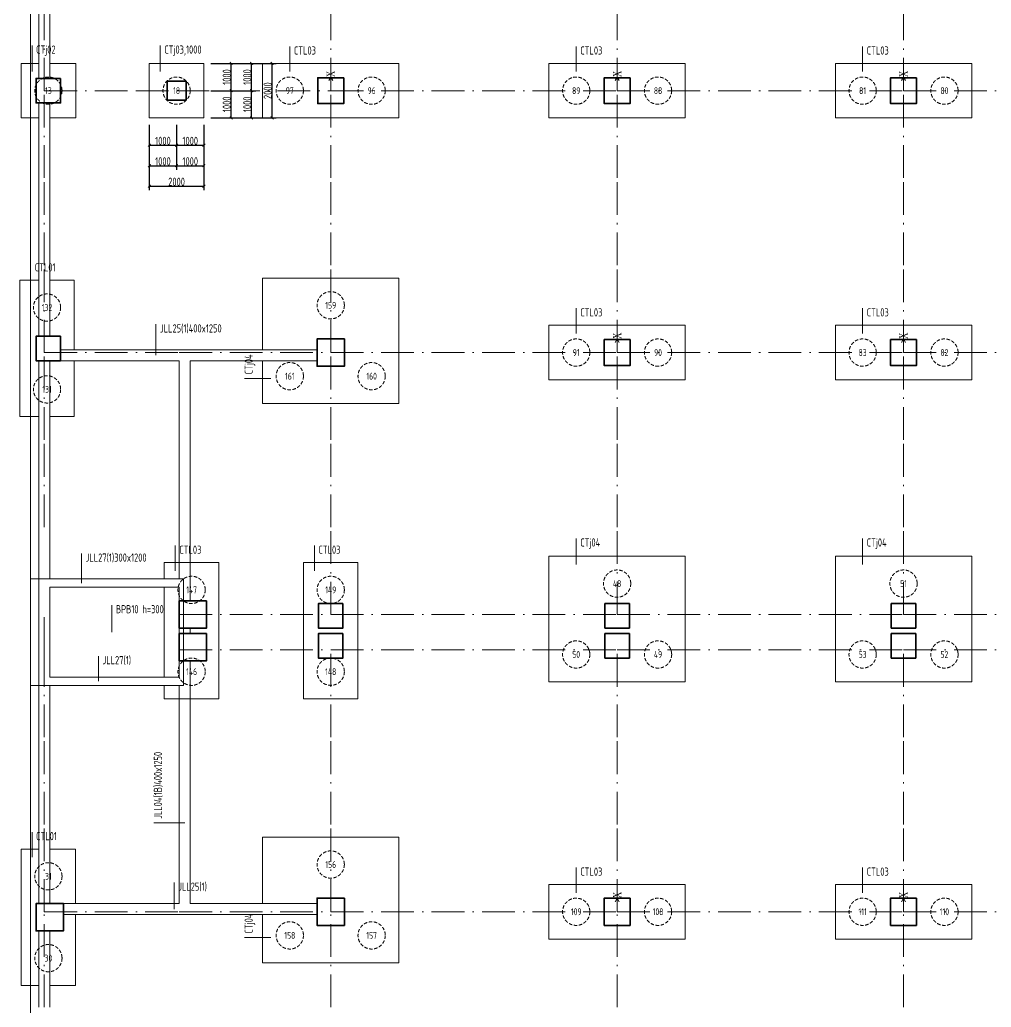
# Model space of a CAD drawing. Header units: millimetres. Extents: x -865 to 70685, y -24438 to 83753.
# Drawn here: x -515 to 35100, y 19444 to 55644 of the extents above; entities that cross this region are included whole.
import ezdxf
from ezdxf.enums import TextEntityAlignment as Align

# ---------------------------------------------------------------- set-up
doc = ezdxf.new("R2010")
doc.units = ezdxf.units.MM
doc.header["$MEASUREMENT"] = 0
doc.linetypes.add('点划线', pattern=[1850, 1200, -300, 50, -300])
doc.linetypes.add('短虚线', pattern=[187.5, 125, -62.5])
for name, color, linetype, lineweight in [('基础构件标注', 3, 'Continuous', 18), ('基础梁集中标注', 2, 'Continuous', 18), ('基础集中标注', 7, 'Continuous', 18), ('承台基础', 23, 'Continuous', 18), ('承台集中标注', 7, 'Continuous', 18), ('拉梁', 7, 'Continuous', 18), ('桩', 6, 'Continuous', 18), ('砼柱', 2, 'Continuous', 35), ('筏板基础', 7, 'Continuous', 18), ('网格', 9, '点划线', 18), ('轴线', 9, '点划线', 18)]:
    doc.layers.add(name, color=color, linetype=linetype, lineweight=lineweight)
doc.styles.add('样式 1', font='yjkeng.shx', dxfattribs={"width": 0.7, "height": 300, "bigfont": 'yjkchn.shx'})
doc.styles.add('样式 6', font='', dxfattribs={"width": 0.7, "height": 500})
doc.styles.add('盈建科标注', font='yjkeng.shx', dxfattribs={"width": 0.7, "height": 300, "bigfont": 'yjkchn.shx'})
doc.styles.get('样式 6').set_extended_font_data('Times New Roman')
doc.dimstyles.new('盈建科结构', dxfattribs={"dimscale": 100, "dimtxt": 3, "dimasz": 1, "dimexe": 1.5, "dimexo": 1.5, "dimgap": 1, "dimtad": 1, "dimdec": 0, "dimzin": 0, "dimdsep": 46, "dimtxsty": '盈建科标注', "dimblk": 'ARCHTICK', "dimcen": 0.09, "dimclrt": 7, "dimadec": 0, "dimazin": 0, "dimtfac": 1, "dimtdec": 4, "dimtix": 1, "dimtmove": 2, "dimatfit": 3, "dimfxl": 1, "dimtolj": 1, "dimtzin": 0, "dimarcsym": 0})

# ---------------------------------------------------------------- blocks, each defined once
blk = doc.blocks.new('_ArchTick')
at = {"color": 0, "const_width": 0.35}
blk.add_lwpolyline([(-0.5, -0.5), (0.5, 0.5)], dxfattribs=at)
blk = doc.blocks.new('*D54')
at = {"layer": 'Defpoints', "color": 0}
for p in [(4235, 52044), (5235, 52044), (5235, 51044)]:
    blk.add_point(p, dxfattribs=at)
at = {"layer": '基础构件标注', "color": 0, "lineweight": -2}
for p, q in [((4235, 51794), (4235, 50894)), ((5235, 51794), (5235, 50894)), ((4235, 51044), (5235, 51044))]:
    blk.add_line(p, q, dxfattribs=at)
at = {"layer": '基础构件标注', "color": 0, "lineweight": -2, "xscale": 100, "yscale": 100, "zscale": 100, "rotation": 180}
blk.add_blockref('_ArchTick', (4235, 51044), dxfattribs=at)
at = {"layer": '基础构件标注', "color": 0, "lineweight": -2, "xscale": 100, "yscale": 100, "zscale": 100}
blk.add_blockref('_ArchTick', (5235, 51044), dxfattribs=at)
at = {"layer": '基础构件标注', "color": 7, "lineweight": 18, "insert": (4735, 51204), "char_height": 300, "attachment_point": 5, "style": '盈建科标注'}
blk.add_mtext('\\A1;1000', dxfattribs=at)
blk = doc.blocks.new('*D55')
at = {"layer": 'Defpoints', "color": 0}
for p in [(5235, 52044), (6235, 52044), (6235, 51044)]:
    blk.add_point(p, dxfattribs=at)
at = {"layer": '基础构件标注', "color": 0, "lineweight": -2}
for p, q in [((5235, 51794), (5235, 50894)), ((6235, 51794), (6235, 50894)), ((5235, 51044), (6235, 51044))]:
    blk.add_line(p, q, dxfattribs=at)
at = {"layer": '基础构件标注', "color": 0, "lineweight": -2, "xscale": 100, "yscale": 100, "zscale": 100, "rotation": 180}
blk.add_blockref('_ArchTick', (5235, 51044), dxfattribs=at)
at = {"layer": '基础构件标注', "color": 0, "lineweight": -2, "xscale": 100, "yscale": 100, "zscale": 100}
blk.add_blockref('_ArchTick', (6235, 51044), dxfattribs=at)
at = {"layer": '基础构件标注', "color": 7, "lineweight": 18, "insert": (5735, 51204), "char_height": 300, "attachment_point": 5, "style": '盈建科标注'}
blk.add_mtext('\\A1;1000', dxfattribs=at)
blk = doc.blocks.new('*D56')
at = {"layer": 'Defpoints', "color": 0}
for p in [(4235, 51044), (5235, 51044), (5235, 50294)]:
    blk.add_point(p, dxfattribs=at)
at = {"layer": '基础构件标注', "color": 0, "lineweight": -2}
for p, q in [((4235, 51044), (4235, 50144)), ((5235, 51044), (5235, 50144)), ((4235, 50294), (5235, 50294))]:
    blk.add_line(p, q, dxfattribs=at)
at = {"layer": '基础构件标注', "color": 0, "lineweight": -2, "xscale": 100, "yscale": 100, "zscale": 100, "rotation": 180}
blk.add_blockref('_ArchTick', (4235, 50294), dxfattribs=at)
at = {"layer": '基础构件标注', "color": 0, "lineweight": -2, "xscale": 100, "yscale": 100, "zscale": 100}
blk.add_blockref('_ArchTick', (5235, 50294), dxfattribs=at)
at = {"layer": '基础构件标注', "color": 7, "lineweight": 18, "insert": (4735, 50454), "char_height": 300, "attachment_point": 5, "style": '盈建科标注'}
blk.add_mtext('\\A1;1000', dxfattribs=at)
blk = doc.blocks.new('*D57')
at = {"layer": 'Defpoints', "color": 0}
for p in [(5235, 51044), (6235, 51044), (6235, 50294)]:
    blk.add_point(p, dxfattribs=at)
at = {"layer": '基础构件标注', "color": 0, "lineweight": -2}
for p, q in [((5235, 51044), (5235, 50144)), ((6235, 51044), (6235, 50144)), ((5235, 50294), (6235, 50294))]:
    blk.add_line(p, q, dxfattribs=at)
at = {"layer": '基础构件标注', "color": 0, "lineweight": -2, "xscale": 100, "yscale": 100, "zscale": 100, "rotation": 180}
blk.add_blockref('_ArchTick', (5235, 50294), dxfattribs=at)
at = {"layer": '基础构件标注', "color": 0, "lineweight": -2, "xscale": 100, "yscale": 100, "zscale": 100}
blk.add_blockref('_ArchTick', (6235, 50294), dxfattribs=at)
at = {"layer": '基础构件标注', "color": 7, "lineweight": 18, "insert": (5735, 50454), "char_height": 300, "attachment_point": 5, "style": '盈建科标注'}
blk.add_mtext('\\A1;1000', dxfattribs=at)
blk = doc.blocks.new('*D58')
at = {"layer": 'Defpoints', "color": 0}
for p in [(4235, 52044), (6235, 52044), (6235, 49544)]:
    blk.add_point(p, dxfattribs=at)
at = {"layer": '基础构件标注', "color": 0, "lineweight": -2}
for p, q in [((4235, 51794), (4235, 49394)), ((6235, 51794), (6235, 49394)), ((4235, 49544), (6235, 49544))]:
    blk.add_line(p, q, dxfattribs=at)
at = {"layer": '基础构件标注', "color": 0, "lineweight": -2, "xscale": 100, "yscale": 100, "zscale": 100, "rotation": 180}
blk.add_blockref('_ArchTick', (4235, 49544), dxfattribs=at)
at = {"layer": '基础构件标注', "color": 0, "lineweight": -2, "xscale": 100, "yscale": 100, "zscale": 100}
blk.add_blockref('_ArchTick', (6235, 49544), dxfattribs=at)
at = {"layer": '基础构件标注', "color": 7, "lineweight": 18, "insert": (5235, 49704), "char_height": 300, "attachment_point": 5, "style": '盈建科标注'}
blk.add_mtext('\\A1;2000', dxfattribs=at)
blk = doc.blocks.new('*D59')
at = {"layer": 'Defpoints', "color": 0}
for p in [(6235, 53044), (7235, 53044), (6235, 52044)]:
    blk.add_point(p, dxfattribs=at)
at = {"layer": '基础构件标注', "color": 0, "lineweight": -2}
for p, q in [((6485, 53044), (7385, 53044)), ((7235, 52044), (7235, 53044)), ((6485, 52044), (7385, 52044))]:
    blk.add_line(p, q, dxfattribs=at)
at = {"layer": '基础构件标注', "color": 0, "lineweight": -2, "xscale": 100, "yscale": 100, "zscale": 100}
for p, rotation in [((7235, 53044), 90), ((7235, 52044), 270)]:
    blk.add_blockref('_ArchTick', p, dxfattribs=dict(at, rotation=rotation))
at = {"layer": '基础构件标注', "color": 7, "lineweight": 18, "insert": (7075, 52544), "char_height": 300, "attachment_point": 5, "rotation": 90, "style": '盈建科标注'}
blk.add_mtext('\\A1;1000', dxfattribs=at)
blk = doc.blocks.new('*D60')
at = {"layer": 'Defpoints', "color": 0}
for p in [(6235, 54044), (7235, 54044), (6235, 53044)]:
    blk.add_point(p, dxfattribs=at)
at = {"layer": '基础构件标注', "color": 0, "lineweight": -2}
for p, q in [((6485, 54044), (7385, 54044)), ((7235, 53044), (7235, 54044)), ((6485, 53044), (7385, 53044))]:
    blk.add_line(p, q, dxfattribs=at)
at = {"layer": '基础构件标注', "color": 0, "lineweight": -2, "xscale": 100, "yscale": 100, "zscale": 100}
for p, rotation in [((7235, 54044), 90), ((7235, 53044), 270)]:
    blk.add_blockref('_ArchTick', p, dxfattribs=dict(at, rotation=rotation))
at = {"layer": '基础构件标注', "color": 7, "lineweight": 18, "insert": (7075, 53544), "char_height": 300, "attachment_point": 5, "rotation": 90, "style": '盈建科标注'}
blk.add_mtext('\\A1;1000', dxfattribs=at)
blk = doc.blocks.new('*D61')
at = {"layer": 'Defpoints', "color": 0}
for p in [(7235, 53044), (7985, 53044), (7235, 52044)]:
    blk.add_point(p, dxfattribs=at)
at = {"layer": '基础构件标注', "color": 0, "lineweight": -2}
for p, q in [((7235, 53044), (8135, 53044)), ((7985, 52044), (7985, 53044)), ((7235, 52044), (8135, 52044))]:
    blk.add_line(p, q, dxfattribs=at)
at = {"layer": '基础构件标注', "color": 0, "lineweight": -2, "xscale": 100, "yscale": 100, "zscale": 100}
for p, rotation in [((7985, 53044), 90), ((7985, 52044), 270)]:
    blk.add_blockref('_ArchTick', p, dxfattribs=dict(at, rotation=rotation))
at = {"layer": '基础构件标注', "color": 7, "lineweight": 18, "insert": (7825, 52544), "char_height": 300, "attachment_point": 5, "rotation": 90, "style": '盈建科标注'}
blk.add_mtext('\\A1;1000', dxfattribs=at)
blk = doc.blocks.new('*D62')
at = {"layer": 'Defpoints', "color": 0}
for p in [(7235, 54044), (7985, 54044), (7235, 53044)]:
    blk.add_point(p, dxfattribs=at)
at = {"layer": '基础构件标注', "color": 0, "lineweight": -2}
for p, q in [((7235, 54044), (8135, 54044)), ((7985, 53044), (7985, 54044)), ((7235, 53044), (8135, 53044))]:
    blk.add_line(p, q, dxfattribs=at)
at = {"layer": '基础构件标注', "color": 0, "lineweight": -2, "xscale": 100, "yscale": 100, "zscale": 100}
for p, rotation in [((7985, 54044), 90), ((7985, 53044), 270)]:
    blk.add_blockref('_ArchTick', p, dxfattribs=dict(at, rotation=rotation))
at = {"layer": '基础构件标注', "color": 7, "lineweight": 18, "insert": (7825, 53544), "char_height": 300, "attachment_point": 5, "rotation": 90, "style": '盈建科标注'}
blk.add_mtext('\\A1;1000', dxfattribs=at)
blk = doc.blocks.new('*D63')
at = {"layer": 'Defpoints', "color": 0}
for p in [(6235, 54044), (8735, 54044), (6235, 52044)]:
    blk.add_point(p, dxfattribs=at)
at = {"layer": '基础构件标注', "color": 0, "lineweight": -2}
for p, q in [((6485, 54044), (8885, 54044)), ((8735, 52044), (8735, 54044)), ((6485, 52044), (8885, 52044))]:
    blk.add_line(p, q, dxfattribs=at)
at = {"layer": '基础构件标注', "color": 0, "lineweight": -2, "xscale": 100, "yscale": 100, "zscale": 100}
for p, rotation in [((8735, 54044), 90), ((8735, 52044), 270)]:
    blk.add_blockref('_ArchTick', p, dxfattribs=dict(at, rotation=rotation))
at = {"layer": '基础构件标注', "color": 7, "lineweight": 18, "insert": (8575, 53044), "char_height": 300, "attachment_point": 5, "rotation": 90, "style": '盈建科标注'}
blk.add_mtext('\\A1;2000', dxfattribs=at)

msp = doc.modelspace()

# ---------------------------------------------------------------- linework, layer by layer
at = {"layer": '基础梁集中标注', "lineweight": 18}
for p, q in [((4477.5, 43344), (4477.5, 44478.6)), ((1752.5, 34994), (1752.5, 36078.6)), ((2370.3, 31394), (2370.3, 32317)), ((5535, 26201.7), (4400.4, 26201.7)), ((5145.3, 23044), (5145.3, 24017))]:
    msp.add_line(p, q, dxfattribs=at)
at = {"layer": '基础集中标注', "lineweight": 18}
msp.add_line((2860, 33194), (2860, 34186.3), dxfattribs=at)
at = {"layer": '承台基础', "lineweight": 18}
for p, q in [((185, 54044), (-465, 54044)), ((-465, 54044), (-465, 52044)), ((1535, 54044), (585, 54044)), ((1535, 52044), (1535, 54044)), ((-465, 52044), (185, 52044)), ((585, 52044), (1535, 52044)), ((185, 46094), (-515, 46094)), ((-515, 46094), (-515, 41094)), ((1485, 46094), (585, 46094)), ((1485, 43544), (1485, 46094)), ((8385, 46176), (8385, 43544)), ((13385, 46176), (8385, 46176)), ((13385, 41578), (13385, 46176)), ((1485, 41094), (1485, 43144)), ((8385, 43144), (8385, 41578)), ((8385, 41578), (13385, 41578)), ((-515, 41094), (185, 41094)), ((585, 41094), (1485, 41094)), ((6785, 35744), (4785, 35744)), ((4785, 35744), (4785, 35144)), ((6785, 30744), (6785, 35744)), ((4785, 34844), (4785, 31544)), ((4785, 31244), (4785, 30744)), ((4785, 30744), (6785, 30744)), ((8384.9, 25676), (8384.9, 23244)), ((13384.9, 25676), (8384.9, 25676)), ((13384.9, 21078), (13384.9, 25676)), ((184.9, 25244), (-465.1, 25244)), ((-465.1, 25244), (-465.1, 20244)), ((1534.9, 25244), (584.9, 25244)), ((1534.9, 23244), (1534.9, 25244)), ((1534.9, 20244), (1534.9, 22844)), ((8384.9, 22844), (8384.9, 21078)), ((8384.9, 21078), (13384.9, 21078)), ((-465.1, 20244), (184.9, 20244)), ((584.9, 20244), (1534.9, 20244))]:
    msp.add_line(p, q, dxfattribs=at)
for points in [[(4235, 52044), (6235, 52044), (6235, 54044), (4235, 54044)], [(13385, 52044), (13385, 54044), (8385, 54044), (8385, 52044)], [(23885, 52044), (23885, 54044), (18885, 54044), (18885, 52044)], [(34385, 52044), (34385, 54044), (29385, 54044), (29385, 52044)], [(23885, 42444), (23885, 44444), (18885, 44444), (18885, 42444)], [(34385, 42444), (34385, 44444), (29385, 44444), (29385, 42444)], [(18885, 35974), (18885, 31376), (23885, 31376), (23885, 35974)], [(29385, 35974), (29385, 31376), (34385, 31376), (34385, 35974)], [(9885, 30744), (11885, 30744), (11885, 35744), (9885, 35744)], [(23884.9, 21944), (23884.9, 23944), (18884.9, 23944), (18884.9, 21944)], [(34384.9, 21944), (34384.9, 23944), (29384.9, 23944), (29384.9, 21944)]]:
    msp.add_lwpolyline(points, close=True, dxfattribs=at)
at = {"layer": '承台集中标注', "lineweight": 18}
for p, q in [((-65, 53744), (-65, 54701.7)), ((4635, 53744), (4635, 54701.7)), ((9385, 53744), (9385, 54667)), ((19885, 53744), (19885, 54667)), ((30385, 53744), (30385, 54667)), ((-115, 45794), (-115, 46717)), ((19885, 44144), (19885, 45067)), ((30385, 44144), (30385, 45067)), ((8685, 42497.6), (7727.3, 42497.6)), ((19885, 35674), (19885, 36631.7)), ((30385, 35674), (30385, 36631.7)), ((5185, 35444), (5185, 36367)), ((10285, 35444), (10285, 36367)), ((-65.1, 24944), (-65.1, 25867)), ((19884.9, 23644), (19884.9, 24567)), ((30384.9, 23644), (30384.9, 24567)), ((8684.9, 21997.6), (7727.2, 21997.6))]:
    msp.add_line(p, q, dxfattribs=at)
at = {"layer": '承台集中标注', "color": 9, "lineweight": 18}
for p, q in [((10885, 53044), (10885, 53544)), ((21385, 53044), (21385, 53544)), ((31885, 53044), (31885, 53544)), ((21385, 43444), (21385, 43944)), ((31885, 43444), (31885, 43944)), ((21384.9, 22944), (21384.9, 23444)), ((31884.9, 22944), (31884.9, 23444))]:
    msp.add_line(p, q, dxfattribs=at)
for points in [[(10960, 53414.1), (10885, 53544), (10810, 53414.1)], [(21460, 53414.1), (21385, 53544), (21310, 53414.1)], [(31960, 53414.1), (31885, 53544), (31810, 53414.1)], [(21460, 43814.1), (21385, 43944), (21310, 43814.1)], [(31960, 43814.1), (31885, 43944), (31810, 43814.1)], [(21459.9, 23314.1), (21384.9, 23444), (21309.9, 23314.1)], [(31959.9, 23314.1), (31884.9, 23444), (31809.9, 23314.1)]]:
    msp.add_lwpolyline(points, dxfattribs=at)
at = {"layer": '拉梁', "lineweight": 18}
for p, q in [((185, 60408), (185, 55644)), ((585, 55644), (585, 60408)), ((185, 55644), (185, 53494)), ((585, 53494), (585, 55644)), ((185, 52594), (185, 49844)), ((585, 49844), (585, 52594)), ((185, 49844), (185, 46644)), ((585, 46644), (585, 49844)), ((185, 46644), (185, 44044)), ((585, 44044), (585, 46644)), ((5335, 43544), (985, 43544)), ((10385, 43544), (5335, 43544)), ((185, 43144), (185, 40244)), ((585, 40244), (585, 43144)), ((985, 43144), (5335, 43144)), ((5335, 43144), (5335, 40244)), ((5735, 43144), (10385, 43144)), ((5735, 40244), (5735, 43144)), ((185, 40244), (185, 37044)), ((585, 37044), (585, 40244)), ((5335, 40244), (5335, 37044)), ((5735, 37044), (5735, 40244)), ((185, 37044), (185, 34994)), ((585, 35144), (585, 37044)), ((5335, 37044), (5335, 35144)), ((5735, 34994), (5735, 37044)), ((5335, 35144), (585, 35144)), ((185, 34994), (185, 33844)), ((585, 33844), (585, 34844)), ((585, 34844), (5335, 34844)), ((5335, 34844), (5335, 34344)), ((5735, 34344), (5735, 34994)), ((185, 33844), (184.9, 32544)), ((584.9, 32544), (585, 33844)), ((5335, 33344), (5335, 33144)), ((5735, 33144), (5735, 33344)), ((184.9, 32544), (184.9, 31394)), ((584.9, 31544), (584.9, 32544)), ((5335, 32144), (5335, 31544)), ((5735, 31394), (5735, 32144)), ((5335, 31544), (584.9, 31544)), ((184.9, 31394), (184.9, 29344)), ((584.9, 29344), (584.9, 31244)), ((584.9, 31244), (5335, 31244)), ((5335, 31244), (5335, 29344)), ((5735, 29344), (5735, 31394)), ((184.9, 29344), (184.9, 26144)), ((584.9, 26144), (584.9, 29344)), ((5335, 29344), (5335, 26144)), ((5735, 26144), (5735, 29344)), ((184.9, 26144), (184.9, 23244)), ((584.9, 23244), (584.9, 26144)), ((5335, 26144), (5335, 23244)), ((5735, 23244), (5735, 26144)), ((5335, 23244), (1084.9, 23244)), ((10384.9, 23244), (5735, 23244)), ((1084.9, 22844), (5335, 22844)), ((5335, 22844), (10384.9, 22844)), ((184.9, 22244), (184.9, 19444)), ((584.9, 19444), (584.9, 22244))]:
    msp.add_line(p, q, dxfattribs=at)
at = {"layer": '桩', "linetype": '短虚线', "lineweight": 18}
for centre in [(535, 53044), (5235, 53044), (9385, 53044), (12385, 53044), (19885, 53044), (22885, 53044), (30385, 53044), (33385, 53044), (10885, 45176), (485, 45094), (19885, 43444), (22885, 43444), (30385, 43444), (33385, 43444), (9385, 42577.9), (12385, 42577.9), (485, 42094), (5785, 34744), (10885, 34744), (21385, 34974), (31885, 34974), (19885, 32375.9), (22885, 32375.9), (30385, 32375.9), (33385, 32375.9), (5785, 31744), (10885, 31744), (10884.9, 24676), (534.9, 24244), (19884.9, 22944), (22884.9, 22944), (30384.9, 22944), (33384.9, 22944), (9384.9, 22077.9), (12384.9, 22077.9), (534.9, 21244)]:
    msp.add_circle(centre, 500, dxfattribs=at)
at = {"layer": '砼柱', "lineweight": 35}
for points in [[(985, 53494), (85, 53494), (85, 52594), (985, 52594)], [(5585, 53394), (4885, 53394), (4885, 52694), (5585, 52694)], [(11360, 53519), (10410, 53519), (10410, 52569), (11360, 52569)], [(21860, 53519), (20910, 53519), (20910, 52569), (21860, 52569)], [(32360, 53519), (31410, 53519), (31410, 52569), (32360, 52569)], [(985, 44044), (85, 44044), (85, 43144), (985, 43144)], [(11385, 43944), (10385, 43944), (10385, 42944), (11385, 42944)], [(21860, 43919), (20910, 43919), (20910, 42969), (21860, 42969)], [(32360, 43919), (31410, 43919), (31410, 42969), (32360, 42969)], [(6335, 34344), (5335, 34344), (5335, 33344), (6335, 33344)], [(11335, 34244), (10435, 34244), (10435, 33344), (11335, 33344)], [(21835, 34244), (20935, 34244), (20935, 33344), (21835, 33344)], [(32335, 34244), (31435, 34244), (31435, 33344), (32335, 33344)], [(6335, 33144), (5335, 33144), (5335, 32144), (6335, 32144)], [(11335, 33144), (10435, 33144), (10435, 32244), (11335, 32244)], [(21835, 33144), (20935, 33144), (20935, 32244), (21835, 32244)], [(32335, 33144), (31435, 33144), (31435, 32244), (32335, 32244)], [(1084.9, 23244), (84.9, 23244), (84.9, 22244), (1084.9, 22244)], [(11384.9, 23444), (10384.9, 23444), (10384.9, 22444), (11384.9, 22444)], [(21859.9, 23444), (20909.9, 23444), (20909.9, 22444), (21859.9, 22444)], [(32359.9, 23444), (31409.9, 23444), (31409.9, 22444), (32359.9, 22444)]]:
    msp.add_lwpolyline(points, close=True, dxfattribs=at)
at = {"layer": '筏板基础', "lineweight": 18}
for points in [[(-115, -19555.9), (57585, -19555.9), (57585, 33344), (67285, 33344), (67285, 82344), (-115, 82344)], [(-115, 31244), (5485, 31244), (5485, 35144), (-115, 35144)]]:
    msp.add_lwpolyline(points, close=True, dxfattribs=at)
at = {"layer": '网格', "lineweight": 18}
for p, q in [((385, 55644), (385, 60408)), ((10885, 53044), (10885, 56244)), ((21385, 53044), (21385, 56244)), ((31885, 53044), (31885, 56244)), ((385, 53044), (385, 55644)), ((385, 53044), (3735, 53044)), ((385, 49844), (385, 53044)), ((3735, 53044), (5235, 53044)), ((5235, 53044), (10885, 53044)), ((10885, 53044), (21385, 53044)), ((10885, 49844), (10885, 53044)), ((21385, 53044), (31885, 53044)), ((21385, 49844), (21385, 53044)), ((31885, 53044), (42385, 53044)), ((31885, 49844), (31885, 53044)), ((385, 46644), (385, 49844)), ((10885, 46644), (10885, 49844)), ((21385, 46644), (21385, 49844)), ((31885, 46644), (31885, 49844)), ((385, 43444), (385, 46644)), ((10885, 43444), (10885, 46644)), ((21385, 43444), (21385, 46644)), ((31885, 43444), (31885, 46644)), ((385, 43444), (5335, 43444)), ((385, 40244), (385, 43444)), ((5335, 43444), (10885, 43444)), ((10885, 43444), (21385, 43444)), ((10885, 40244), (10885, 43444)), ((21385, 43444), (31885, 43444)), ((21385, 40244), (21385, 43444)), ((31885, 43444), (42385, 43444)), ((31885, 40244), (31885, 43444)), ((385, 37044), (385, 40244)), ((10885, 37044), (10885, 40244)), ((21385, 37044), (21385, 40244)), ((31885, 37044), (31885, 40244)), ((10885, 33844), (10885, 37044)), ((21385, 33844), (21385, 37044)), ((31885, 33844), (31885, 37044)), ((384.9, 32544), (385, 33844)), ((5335, 33844), (10885, 33844)), ((5335, 32544), (5335, 33844)), ((10885, 33844), (21385, 33844)), ((21385, 33844), (31885, 33844)), ((31885, 33844), (42385, 33844)), ((384.9, 31394), (384.9, 32544)), ((5335, 32544), (10885, 32544)), ((10885, 32544), (21385, 32544)), ((10885, 29344), (10885, 32544)), ((21385, 32544), (31885, 32544)), ((21385, 29344), (21385, 32544)), ((31885, 32544), (42385, 32544)), ((31885, 29344), (31885, 32544)), ((384.9, 29344), (384.9, 31394)), ((384.9, 26144), (384.9, 29344)), ((10884.9, 26144), (10885, 29344)), ((21384.9, 26144), (21385, 29344)), ((31884.9, 26144), (31885, 29344)), ((384.9, 22944), (384.9, 26144)), ((10884.9, 22944), (10884.9, 26144)), ((21384.9, 22944), (21384.9, 26144)), ((31884.9, 22944), (31884.9, 26144)), ((384.9, 22944), (5335, 22944)), ((384.9, 19444), (384.9, 22944)), ((5335, 22944), (10884.9, 22944)), ((10884.9, 22944), (21384.9, 22944)), ((10884.9, 19444), (10884.9, 22944)), ((21384.9, 22944), (31884.9, 22944)), ((21384.9, 19444), (21384.9, 22944)), ((31884.9, 22944), (42384.9, 22944)), ((31884.9, 19444), (31884.9, 22944))]:
    msp.add_line(p, q, dxfattribs=at)
at = {"layer": '轴线', "lineweight": 18}
for p, q in [((385, 55644), (385, 60408)), ((10885, 53044), (10885, 56244)), ((21385, 53044), (21385, 56244)), ((31885, 53044), (31885, 56244)), ((385, 53044), (385, 55644)), ((385, 49844), (385, 53044)), ((385, 53044), (3735, 53044)), ((3735, 53044), (5235, 53044)), ((5235, 53044), (10885, 53044)), ((10885, 49844), (10885, 53044)), ((10885, 53044), (21385, 53044)), ((21385, 49844), (21385, 53044)), ((21385, 53044), (31885, 53044)), ((31885, 49844), (31885, 53044)), ((31885, 53044), (42385, 53044)), ((385, 46644), (385, 49844)), ((10885, 46644), (10885, 49844)), ((21385, 46644), (21385, 49844)), ((31885, 46644), (31885, 49844)), ((385, 43444), (385, 46644)), ((10885, 43444), (10885, 46644)), ((21385, 43444), (21385, 46644)), ((31885, 43444), (31885, 46644)), ((385, 40244), (385, 43444)), ((385, 43444), (5335, 43444)), ((5335, 43444), (10885, 43444)), ((10885, 40244), (10885, 43444)), ((10885, 43444), (21385, 43444)), ((21385, 40244), (21385, 43444)), ((21385, 43444), (31885, 43444)), ((31885, 40244), (31885, 43444)), ((31885, 43444), (42385, 43444)), ((385, 37044), (385, 40244)), ((10885, 37044), (10885, 40244)), ((21385, 37044), (21385, 40244)), ((31885, 37044), (31885, 40244)), ((10885, 33844), (10885, 37044)), ((21385, 33844), (21385, 37044)), ((31885, 33844), (31885, 37044)), ((384.9, 32544), (385, 33844)), ((5335, 33844), (10885, 33844)), ((5335, 32544), (5335, 33844)), ((10885, 33844), (21385, 33844)), ((21385, 33844), (31885, 33844)), ((31885, 33844), (42385, 33844)), ((384.9, 31394), (384.9, 32544)), ((5335, 32544), (10885, 32544)), ((10885, 29344), (10885, 32544)), ((10885, 32544), (21385, 32544)), ((21385, 29344), (21385, 32544)), ((21385, 32544), (31885, 32544)), ((31885, 29344), (31885, 32544)), ((31885, 32544), (42385, 32544)), ((384.9, 29344), (384.9, 31394)), ((384.9, 26144), (384.9, 29344)), ((10884.9, 26144), (10885, 29344)), ((21384.9, 26144), (21385, 29344)), ((31884.9, 26144), (31885, 29344)), ((384.9, 22944), (384.9, 26144)), ((10884.9, 22944), (10884.9, 26144)), ((21384.9, 22944), (21384.9, 26144)), ((31884.9, 22944), (31884.9, 26144)), ((384.9, 19444), (384.9, 22944)), ((384.9, 22944), (5335, 22944)), ((5335, 22944), (10884.9, 22944)), ((10884.9, 19444), (10884.9, 22944)), ((10884.9, 22944), (21384.9, 22944)), ((21384.9, 19444), (21384.9, 22944)), ((21384.9, 22944), (31884.9, 22944)), ((31884.9, 19444), (31884.9, 22944)), ((31884.9, 22944), (42384.9, 22944))]:
    msp.add_line(p, q, dxfattribs=at)

# ---------------------------------------------------------------- texts
at = {"layer": '基础梁集中标注', "char_height": 300, "attachment_point": 1, "line_spacing_factor": 0.85, "style": '样式 1'}
for s, insert in [('JLL25(1)400x1250', (4627.5, 44478.6)), ('JLL27(1)', (2520.3, 32317)), ('JLL25(1)', (5295.3, 24017))]:
    msp.add_mtext(s, dxfattribs=dict(at, insert=insert))
for s, insert, rotation in [('JLL27(1)300x1200', (1902.5, 36078.6), 360), ('JLL04(1B)400x1250', (4400.4, 26351.7), 90)]:
    msp.add_mtext(s, dxfattribs=dict(at, insert=insert, rotation=rotation))
at = {"layer": '基础集中标注', "insert": (3010, 34186.3), "char_height": 300, "attachment_point": 1, "line_spacing_factor": 0.85, "style": '样式 1'}
msp.add_mtext('BPB10 h=300', dxfattribs=at)
at = {"layer": '承台集中标注', "color": 9, "style": '样式 6', "width": 0.7}
for p in [(10885, 53544), (21385, 53544), (31885, 53544), (21385, 43944), (31885, 43944), (21384.9, 23444), (31884.9, 23444)]:
    msp.add_text('X', height=300, rotation=90, dxfattribs=at).set_placement(p, align=Align.MIDDLE_LEFT)
at = {"layer": '承台集中标注', "char_height": 300, "attachment_point": 1, "line_spacing_factor": 0.85, "style": '样式 1'}
for s, insert in [('CTj02', (85, 54701.7)), ('CTj03,1000', (4785, 54701.7)), ('CTL01', (35, 46717)), ('CTL03', (5335, 36367)), ('CTL03', (10435, 36367)), ('CTL01', (84.9, 25867))]:
    msp.add_mtext(s, dxfattribs=dict(at, insert=insert))
for s, insert, rotation in [('CTL03', (9535, 54667), 0), ('CTL03', (20035, 54667), 0), ('CTL03', (30535, 54667), 0), ('CTL03', (20035, 45067), 0), ('CTL03', (30535, 45067), 0), ('CTj04', (7727.3, 42647.6), 90), ('CTj04', (20035, 36631.7), 0), ('CTj04', (30535, 36631.7), 0), ('CTL03', (20034.9, 24567), 0), ('CTL03', (30534.9, 24567), 0), ('CTj04', (7727.2, 22147.6), 90)]:
    msp.add_mtext(s, dxfattribs=dict(at, insert=insert, rotation=rotation))
at = {"layer": '桩', "style": '样式 1', "width": 0.7}
for s, p in [('13', (535, 53044)), ('18', (5235, 53044)), ('97', (9385, 53044)), ('96', (12385, 53044)), ('89', (19885, 53044)), ('88', (22885, 53044)), ('81', (30385, 53044)), ('80', (33385, 53044)), ('159', (10885, 45176)), ('132', (485, 45094)), ('91', (19885, 43444)), ('90', (22885, 43444)), ('83', (30385, 43444)), ('82', (33385, 43444)), ('161', (9385, 42577.9)), ('160', (12385, 42577.9)), ('131', (485, 42094)), ('147', (5785, 34744)), ('149', (10885, 34744)), ('48', (21385, 34974)), ('51', (31885, 34974)), ('50', (19885, 32375.9)), ('49', (22885, 32375.9)), ('53', (30385, 32375.9)), ('52', (33385, 32375.9)), ('146', (5785, 31744)), ('148', (10885, 31744)), ('156', (10884.9, 24676)), ('31', (534.9, 24244)), ('109', (19884.9, 22944)), ('108', (22884.9, 22944)), ('111', (30384.9, 22944)), ('110', (33384.9, 22944)), ('158', (9384.9, 22077.9)), ('157', (12384.9, 22077.9)), ('30', (534.9, 21244))]:
    msp.add_text(s, height=250, dxfattribs=at).set_placement(p, align=Align.MIDDLE_CENTER)

# ---------------------------------------------------------------- dimensions: what is measured, and where the dimension line sits
at = {"layer": '基础构件标注', "lineweight": 18}
for p1, p2, distance, override, picture, middle in [((6235, 53044), (6235, 54044), -1000, {"dimexo": 2.5, "dimgap": 0.1, "dimtih": 0, "dimrnd": 5, "dimtxsty": '盈建科标注', "dimblk": 'ArchTick', "dimarcsym": 0}, '*D60', (7075, 53544)), ((6235, 52044), (6235, 54044), -2500, {"dimexo": 2.5, "dimgap": 0.1, "dimtih": 0, "dimrnd": 5, "dimtxsty": '盈建科标注', "dimblk": 'ArchTick', "dimarcsym": 0}, '*D63', (8575, 53044)), ((7235, 53044), (7235, 54044), -750, {"dimexo": 0, "dimgap": 0.1, "dimtih": 0, "dimrnd": 5, "dimtxsty": '盈建科标注', "dimblk": 'ArchTick', "dimarcsym": 0}, '*D62', (7825, 53544)), ((6235, 52044), (6235, 53044), -1000, {"dimexo": 2.5, "dimgap": 0.1, "dimtih": 0, "dimrnd": 5, "dimtxsty": '盈建科标注', "dimblk": 'ArchTick', "dimarcsym": 0}, '*D59', (7075, 52544)), ((7235, 52044), (7235, 53044), -750, {"dimexo": 0, "dimgap": 0.1, "dimtih": 0, "dimrnd": 5, "dimtxsty": '盈建科标注', "dimblk": 'ArchTick', "dimarcsym": 0}, '*D61', (7825, 52544)), ((4235, 52044), (5235, 52044), -1000, {"dimexo": 2.5, "dimgap": 0.1, "dimtih": 0, "dimrnd": 5, "dimtxsty": '盈建科标注', "dimblk": 'ArchTick', "dimarcsym": 0}, '*D54', (4735, 51204)), ((4235, 52044), (6235, 52044), -2500, {"dimexo": 2.5, "dimgap": 0.1, "dimtih": 0, "dimrnd": 5, "dimtxsty": '盈建科标注', "dimblk": 'ArchTick', "dimarcsym": 0}, '*D58', (5235, 49704)), ((5235, 52044), (6235, 52044), -1000, {"dimexo": 2.5, "dimgap": 0.1, "dimtih": 0, "dimrnd": 5, "dimtxsty": '盈建科标注', "dimblk": 'ArchTick', "dimarcsym": 0}, '*D55', (5735, 51204)), ((4235, 51044), (5235, 51044), -750, {"dimexo": 0, "dimgap": 0.1, "dimtih": 0, "dimrnd": 5, "dimtxsty": '盈建科标注', "dimblk": 'ArchTick', "dimarcsym": 0}, '*D56', (4735, 50454)), ((5235, 51044), (6235, 51044), -750, {"dimexo": 0, "dimgap": 0.1, "dimtih": 0, "dimrnd": 5, "dimtxsty": '盈建科标注', "dimblk": 'ArchTick', "dimarcsym": 0}, '*D57', (5735, 50454))]:
    dim = msp.add_aligned_dim(p1=p1, p2=p2, distance=distance, dimstyle='盈建科结构', override=override, dxfattribs=at)
    dim.commit()
    dim.dimension.update_dxf_attribs({"geometry": picture, "text_midpoint": middle})

doc.saveas('drawing.dxf')
